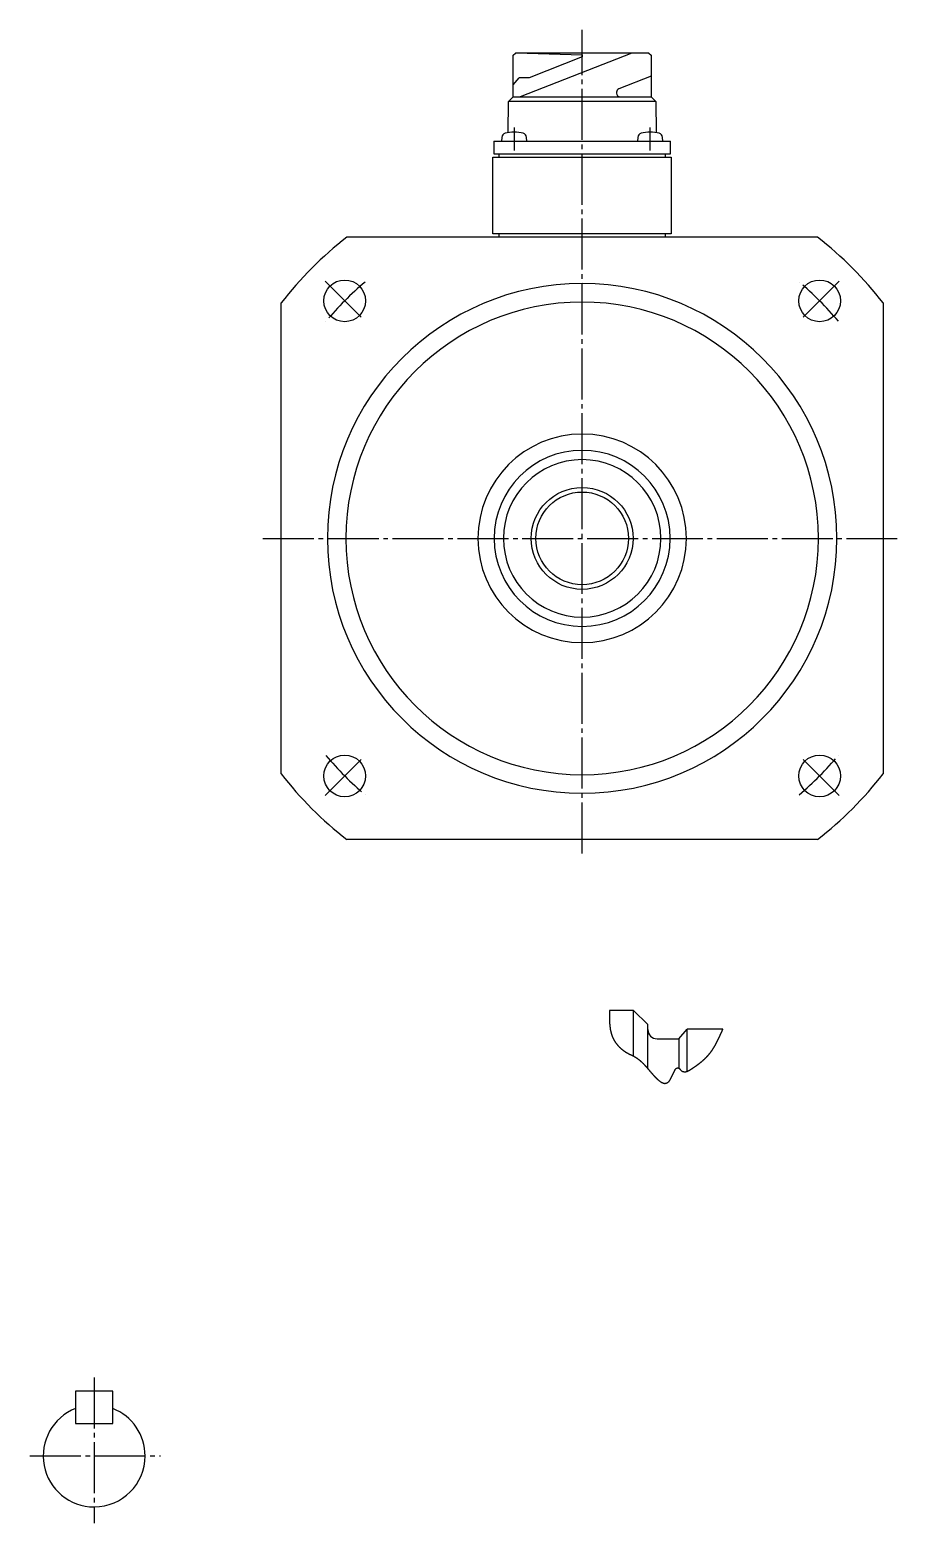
# Model space of a CAD drawing. Extents: x -328 to 343, y -171 to 202.
# Drawn here: x 155.8 to 343, y -120.1 to 202.1 of the extents above; entities that cross this region are included whole.
import ezdxf

# ---------------------------------------------------------------- set-up
doc = ezdxf.new("R2010")
doc.units = 0
doc.linetypes.add('DASH_CENTER', pattern=[14, 11, -1, 1, -1])
doc.layers.get('0').update_dxf_attribs({"linetype": 'CONTINUOUS'})

msp = doc.modelspace()

# ---------------------------------------------------------------- linework, layer by layer
at = {"color": 1, "linetype": 'DASH_CENTER'}
for p, q in [((275, 24.4), (275, 202.15)), ((260.32, 181.1), (260.32, 176.1)), ((289.68, 176.1), (289.68, 181.1)), ((219.49, 147.9), (227.98, 139.42)), ((330.51, 147.9), (322.02, 139.42)), ((206.08, 92.4), (343, 92.4)), ((219.49, 36.89), (227.98, 45.37)), ((330.51, 36.89), (322.02, 45.37)), ((169.65, -88.67), (169.65, -120.12)), ((155.76, -105.62), (183.97, -105.62))]:
    msp.add_line(p, q, dxfattribs=at)
at = {"color": 7, "linetype": 'CONTINUOUS'}
for p, q in [((260.12, 196.65), (260.62, 197.15)), ((260.12, 187.71), (260.12, 196.65)), ((275, 197.15), (260.62, 197.15)), ((285.71, 197.15), (261.65, 187.71)), ((263.15, 197.15), (275, 196.76)), ((289.37, 197.15), (275, 197.15)), ((275, 196.76), (275, 196.29)), ((275, 196.29), (275, 196.76)), ((289.37, 197.15), (289.87, 196.65)), ((289.87, 196.65), (289.87, 187.71)), ((275, 196.29), (263.56, 191.8)), ((260.12, 190.3), (261.38, 191.8)), ((263.56, 191.8), (261.38, 191.8)), ((289.87, 192.12), (282.91, 189.39)), ((259.12, 186.71), (260.12, 187.71)), ((260.12, 187.71), (275, 187.71)), ((275, 187.71), (289.87, 187.71)), ((282.44, 188.69), (282.44, 188.46)), ((289.87, 187.71), (290.87, 186.71)), ((259.02, 179.97), (259.12, 186.71)), ((275, 186.71), (259.12, 186.71)), ((290.87, 186.71), (275, 186.71)), ((290.87, 186.71), (290.98, 179.97)), ((255.95, 178.1), (255.95, 175.4)), ((255.95, 178.1), (275, 178.1)), ((257.64, 178.94), (257.57, 178.1)), ((263.07, 178.1), (263, 178.94)), ((275, 178.1), (294.05, 178.1)), ((287, 178.94), (286.93, 178.1)), ((292.43, 178.1), (292.36, 178.94)), ((294.05, 175.4), (294.05, 178.1)), ((255.75, 174.7), (275, 174.7)), ((255.75, 158.1), (255.75, 174.7)), ((255.95, 175.4), (275, 175.4)), ((257, 175.4), (257, 174.7)), ((257, 175.4), (257, 174.7)), ((275, 175.4), (294.05, 175.4)), ((275, 174.7), (294.25, 174.7)), ((293, 174.7), (293, 175.4)), ((293, 174.7), (293, 175.4)), ((294.25, 174.7), (294.25, 158.1)), ((275, 158.1), (255.75, 158.1)), ((257, 158.1), (257, 157.4)), ((257, 158.1), (257, 157.4)), ((294.25, 158.1), (275, 158.1)), ((293, 157.4), (293, 158.1)), ((293, 157.4), (293, 158.1)), ((298, 157.4), (224.19, 157.4)), ((325.81, 157.4), (252, 157.4)), ((210, 41.59), (210, 143.2)), ((340, 143.2), (340, 41.59)), ((275, 27.4), (224.19, 27.4)), ((325.81, 27.4), (275, 27.4)), ((286.07, -9.52), (280.9, -9.52)), ((286.07, -9.52), (289.19, -12.52)), ((286.07, -19.32), (286.07, -9.52)), ((289.19, -22.06), (289.19, -12.52)), ((291.19, -15.59), (295.84, -15.59)), ((295.84, -15.59), (297.7, -13.55)), ((295.84, -15.59), (295.84, -21.91)), ((305.37, -13.55), (297.7, -13.55)), ((297.7, -22.59), (297.7, -13.55)), ((165.65, -91.62), (165.65, -98.62)), ((173.65, -91.62), (165.65, -91.62)), ((173.65, -95.31), (173.65, -91.62)), ((173.65, -98.62), (173.65, -95.31)), ((165.65, -98.62), (173.65, -98.62))]:
    msp.add_line(p, q, dxfattribs=at)
at = {"color": 2}
msp.add_polyline3d([(280.9, -9.52, 0), (280.9, -9.56, 0), (280.9, -9.6, 0), (280.9, -9.64, 0), (280.9, -9.68, 0), (280.9, -9.72, 0), (280.89, -9.76, 0), (280.89, -9.8, 0), (280.89, -9.84, 0), (280.89, -9.88, 0), (280.89, -9.92, 0), (280.89, -9.96, 0), (280.89, -10, 0), (280.89, -10.04, 0), (280.89, -10.08, 0), (280.89, -10.12, 0), (280.89, -10.16, 0), (280.89, -10.2, 0), (280.89, -10.24, 0), (280.89, -10.29, 0), (280.89, -10.33, 0), (280.89, -10.37, 0), (280.89, -10.41, 0), (280.89, -10.45, 0), (280.88, -10.49, 0), (280.88, -10.53, 0), (280.88, -10.57, 0), (280.88, -10.61, 0), (280.88, -10.65, 0), (280.88, -10.69, 0), (280.88, -10.73, 0), (280.88, -10.77, 0), (280.88, -10.81, 0), (280.88, -10.85, 0), (280.88, -10.89, 0), (280.88, -10.93, 0), (280.88, -10.97, 0), (280.88, -11.01, 0), (280.88, -11.05, 0), (280.88, -11.1, 0), (280.88, -11.14, 0), (280.89, -11.18, 0), (280.89, -11.22, 0), (280.89, -11.26, 0), (280.89, -11.3, 0), (280.89, -11.34, 0), (280.89, -11.38, 0), (280.89, -11.42, 0), (280.89, -11.46, 0), (280.89, -11.5, 0), (280.89, -11.54, 0), (280.89, -11.58, 0), (280.89, -11.62, 0), (280.9, -11.66, 0), (280.9, -11.7, 0), (280.9, -11.74, 0), (280.9, -11.78, 0), (280.9, -11.82, 0), (280.9, -11.87, 0), (280.9, -11.91, 0), (280.91, -11.95, 0), (280.91, -11.99, 0), (280.91, -12.03, 0), (280.91, -12.07, 0), (280.92, -12.11, 0), (280.92, -12.15, 0), (280.92, -12.19, 0), (280.92, -12.23, 0), (280.93, -12.27, 0), (280.93, -12.31, 0), (280.93, -12.35, 0), (280.93, -12.39, 0), (280.94, -12.43, 0), (280.94, -12.47, 0), (280.94, -12.51, 0), (280.95, -12.55, 0), (280.95, -12.59, 0), (280.95, -12.63, 0), (280.96, -12.67, 0), (280.96, -12.71, 0), (280.96, -12.75, 0), (280.97, -12.8, 0), (280.97, -12.84, 0), (280.98, -12.88, 0), (280.98, -12.92, 0), (280.99, -12.96, 0), (280.99, -13, 0), (281, -13.04, 0), (281, -13.08, 0), (281.01, -13.12, 0), (281.01, -13.16, 0), (281.02, -13.2, 0), (281.02, -13.24, 0), (281.03, -13.28, 0), (281.04, -13.32, 0), (281.04, -13.36, 0), (281.05, -13.4, 0), (281.06, -13.44, 0), (281.06, -13.48, 0), (281.07, -13.52, 0), (281.08, -13.56, 0), (281.08, -13.6, 0), (281.09, -13.64, 0), (281.1, -13.68, 0), (281.11, -13.72, 0), (281.11, -13.76, 0), (281.12, -13.8, 0), (281.13, -13.84, 0), (281.14, -13.88, 0), (281.15, -13.92, 0), (281.16, -13.96, 0), (281.17, -14, 0), (281.17, -14.04, 0), (281.18, -14.08, 0), (281.19, -14.12, 0), (281.2, -14.15, 0), (281.21, -14.19, 0), (281.22, -14.23, 0), (281.23, -14.27, 0), (281.24, -14.31, 0), (281.25, -14.35, 0), (281.27, -14.39, 0), (281.28, -14.43, 0), (281.29, -14.47, 0), (281.3, -14.51, 0), (281.31, -14.55, 0), (281.32, -14.59, 0), (281.34, -14.62, 0), (281.35, -14.66, 0), (281.36, -14.7, 0), (281.37, -14.74, 0), (281.39, -14.78, 0), (281.4, -14.82, 0), (281.41, -14.86, 0), (281.43, -14.89, 0), (281.44, -14.93, 0), (281.45, -14.97, 0), (281.47, -15.01, 0), (281.48, -15.05, 0), (281.5, -15.08, 0), (281.51, -15.12, 0), (281.53, -15.16, 0), (281.55, -15.2, 0), (281.56, -15.23, 0), (281.58, -15.27, 0), (281.59, -15.31, 0), (281.61, -15.35, 0), (281.63, -15.38, 0), (281.64, -15.42, 0), (281.66, -15.46, 0), (281.68, -15.49, 0), (281.69, -15.53, 0), (281.71, -15.57, 0), (281.73, -15.6, 0), (281.75, -15.64, 0), (281.77, -15.67, 0), (281.79, -15.71, 0), (281.81, -15.75, 0), (281.82, -15.78, 0), (281.84, -15.82, 0), (281.86, -15.85, 0), (281.88, -15.89, 0), (281.9, -15.92, 0), (281.92, -15.96, 0), (281.94, -15.99, 0), (281.97, -16.03, 0), (281.99, -16.06, 0), (282.01, -16.1, 0), (282.03, -16.13, 0), (282.05, -16.17, 0), (282.07, -16.2, 0), (282.1, -16.23, 0), (282.12, -16.27, 0), (282.14, -16.3, 0), (282.16, -16.34, 0), (282.19, -16.37, 0), (282.21, -16.4, 0), (282.23, -16.44, 0), (282.26, -16.47, 0), (282.28, -16.5, 0), (282.31, -16.53, 0), (282.33, -16.57, 0), (282.36, -16.6, 0), (282.38, -16.63, 0), (282.4, -16.66, 0), (282.43, -16.7, 0), (282.45, -16.73, 0), (282.48, -16.76, 0), (282.5, -16.79, 0), (282.53, -16.82, 0), (282.56, -16.85, 0), (282.58, -16.89, 0), (282.61, -16.92, 0), (282.64, -16.95, 0), (282.66, -16.98, 0), (282.69, -17.01, 0), (282.72, -17.04, 0), (282.74, -17.07, 0), (282.77, -17.1, 0), (282.8, -17.13, 0), (282.83, -17.16, 0), (282.86, -17.19, 0), (282.88, -17.22, 0), (282.91, -17.25, 0), (282.94, -17.28, 0), (282.97, -17.31, 0), (283, -17.34, 0), (283.02, -17.37, 0), (283.05, -17.39, 0), (283.08, -17.42, 0), (283.11, -17.45, 0), (283.14, -17.48, 0), (283.17, -17.51, 0), (283.2, -17.54, 0), (283.23, -17.56, 0), (283.26, -17.59, 0), (283.29, -17.62, 0), (283.32, -17.65, 0), (283.35, -17.67, 0), (283.38, -17.7, 0), (283.41, -17.73, 0), (283.44, -17.75, 0), (283.47, -17.78, 0), (283.51, -17.81, 0), (283.54, -17.83, 0), (283.57, -17.86, 0), (283.6, -17.88, 0), (283.63, -17.91, 0), (283.66, -17.93, 0), (283.69, -17.96, 0), (283.73, -17.98, 0), (283.76, -18.01, 0), (283.79, -18.03, 0), (283.82, -18.06, 0), (283.86, -18.08, 0), (283.89, -18.11, 0), (283.92, -18.13, 0), (283.95, -18.16, 0), (283.99, -18.18, 0), (284.02, -18.2, 0), (284.05, -18.23, 0), (284.09, -18.25, 0), (284.12, -18.27, 0), (284.15, -18.3, 0), (284.19, -18.32, 0), (284.22, -18.34, 0), (284.25, -18.36, 0), (284.29, -18.39, 0), (284.32, -18.41, 0), (284.36, -18.43, 0), (284.39, -18.45, 0), (284.43, -18.47, 0), (284.46, -18.49, 0), (284.5, -18.51, 0), (284.53, -18.54, 0), (284.56, -18.56, 0), (284.6, -18.58, 0), (284.63, -18.6, 0), (284.67, -18.62, 0), (284.71, -18.64, 0), (284.74, -18.66, 0), (284.78, -18.68, 0), (284.81, -18.7, 0), (284.85, -18.72, 0), (284.88, -18.73, 0), (284.92, -18.75, 0), (284.95, -18.77, 0), (284.99, -18.79, 0), (285.03, -18.81, 0), (285.06, -18.83, 0), (285.1, -18.85, 0), (285.14, -18.86, 0), (285.17, -18.88, 0), (285.21, -18.9, 0), (285.25, -18.92, 0), (285.28, -18.93, 0), (285.32, -18.95, 0), (285.36, -18.97, 0), (285.39, -18.99, 0), (285.43, -19, 0), (285.46, -19.02, 0), (285.5, -19.04, 0), (285.54, -19.06, 0), (285.57, -19.07, 0), (285.61, -19.09, 0), (285.65, -19.11, 0), (285.68, -19.13, 0), (285.72, -19.14, 0), (285.76, -19.16, 0), (285.79, -19.18, 0), (285.83, -19.2, 0), (285.87, -19.21, 0), (285.9, -19.23, 0), (285.94, -19.25, 0), (285.98, -19.27, 0), (286.01, -19.29, 0), (286.05, -19.31, 0), (286.08, -19.33, 0), (286.12, -19.34, 0), (286.15, -19.36, 0), (286.19, -19.38, 0), (286.23, -19.4, 0), (286.26, -19.42, 0), (286.3, -19.44, 0), (286.33, -19.46, 0), (286.37, -19.48, 0), (286.4, -19.5, 0), (286.44, -19.53, 0), (286.47, -19.55, 0), (286.5, -19.57, 0), (286.54, -19.59, 0), (286.57, -19.61, 0), (286.61, -19.63, 0), (286.64, -19.65, 0), (286.68, -19.68, 0), (286.71, -19.7, 0), (286.74, -19.72, 0), (286.78, -19.74, 0), (286.81, -19.77, 0), (286.84, -19.79, 0), (286.88, -19.81, 0), (286.91, -19.84, 0), (286.94, -19.86, 0), (286.98, -19.89, 0), (287.01, -19.91, 0), (287.04, -19.93, 0), (287.07, -19.96, 0), (287.11, -19.98, 0), (287.14, -20.01, 0), (287.17, -20.03, 0), (287.2, -20.06, 0), (287.24, -20.08, 0), (287.27, -20.11, 0), (287.3, -20.13, 0), (287.33, -20.16, 0), (287.36, -20.18, 0), (287.39, -20.21, 0), (287.43, -20.23, 0), (287.46, -20.26, 0), (287.49, -20.29, 0), (287.52, -20.31, 0), (287.55, -20.34, 0), (287.58, -20.37, 0), (287.61, -20.39, 0), (287.64, -20.42, 0), (287.67, -20.45, 0), (287.7, -20.47, 0), (287.73, -20.5, 0), (287.76, -20.53, 0), (287.79, -20.56, 0), (287.82, -20.58, 0), (287.85, -20.61, 0), (287.88, -20.64, 0), (287.91, -20.67, 0), (287.94, -20.7, 0), (287.97, -20.72, 0), (288, -20.75, 0), (288.03, -20.78, 0), (288.06, -20.81, 0), (288.08, -20.84, 0), (288.11, -20.87, 0), (288.14, -20.89, 0), (288.17, -20.92, 0), (288.2, -20.95, 0), (288.23, -20.98, 0), (288.25, -21.01, 0), (288.28, -21.04, 0), (288.31, -21.07, 0), (288.34, -21.1, 0), (288.37, -21.13, 0), (288.39, -21.16, 0), (288.42, -21.19, 0), (288.45, -21.22, 0), (288.48, -21.25, 0), (288.5, -21.28, 0), (288.53, -21.31, 0), (288.56, -21.34, 0), (288.59, -21.37, 0), (288.61, -21.4, 0), (288.64, -21.43, 0), (288.67, -21.46, 0), (288.69, -21.49, 0), (288.72, -21.52, 0), (288.75, -21.55, 0), (288.77, -21.58, 0), (288.8, -21.61, 0), (288.83, -21.64, 0), (288.86, -21.67, 0), (288.88, -21.7, 0), (288.91, -21.73, 0), (288.94, -21.76, 0), (288.96, -21.79, 0), (288.99, -21.82, 0), (289.01, -21.85, 0), (289.04, -21.88, 0), (289.07, -21.91, 0), (289.1, -21.94, 0), (289.12, -21.98, 0), (289.15, -22.01, 0), (289.17, -22.04, 0), (289.2, -22.07, 0), (289.23, -22.1, 0), (289.25, -22.13, 0), (289.28, -22.16, 0), (289.31, -22.19, 0), (289.33, -22.22, 0), (289.36, -22.25, 0), (289.38, -22.28, 0), (289.41, -22.31, 0), (289.44, -22.35, 0), (289.46, -22.38, 0), (289.49, -22.41, 0), (289.51, -22.44, 0), (289.54, -22.47, 0), (289.57, -22.5, 0), (289.59, -22.53, 0), (289.62, -22.56, 0), (289.64, -22.59, 0), (289.67, -22.62, 0), (289.7, -22.65, 0), (289.72, -22.68, 0), (289.75, -22.72, 0), (289.78, -22.75, 0), (289.8, -22.78, 0), (289.83, -22.81, 0), (289.86, -22.84, 0), (289.88, -22.87, 0), (289.91, -22.9, 0), (289.94, -22.93, 0), (289.96, -22.96, 0), (289.99, -22.99, 0), (290.01, -23.02, 0), (290.04, -23.05, 0), (290.07, -23.08, 0), (290.09, -23.12, 0), (290.12, -23.15, 0), (290.15, -23.18, 0), (290.17, -23.21, 0), (290.2, -23.24, 0), (290.23, -23.27, 0), (290.25, -23.3, 0), (290.28, -23.33, 0), (290.31, -23.36, 0), (290.34, -23.39, 0), (290.36, -23.42, 0), (290.39, -23.45, 0), (290.42, -23.48, 0), (290.44, -23.51, 0), (290.47, -23.54, 0), (290.5, -23.57, 0), (290.53, -23.6, 0), (290.56, -23.63, 0), (290.58, -23.66, 0), (290.61, -23.69, 0), (290.64, -23.72, 0), (290.67, -23.75, 0), (290.69, -23.78, 0), (290.72, -23.81, 0), (290.75, -23.84, 0), (290.78, -23.86, 0), (290.81, -23.89, 0), (290.83, -23.92, 0), (290.86, -23.95, 0), (290.89, -23.98, 0), (290.92, -24.01, 0), (290.95, -24.04, 0), (290.98, -24.07, 0), (291, -24.09, 0), (291.03, -24.12, 0), (291.06, -24.15, 0), (291.09, -24.18, 0), (291.12, -24.21, 0), (291.15, -24.23, 0), (291.18, -24.26, 0), (291.21, -24.29, 0), (291.24, -24.32, 0), (291.27, -24.34, 0), (291.3, -24.37, 0), (291.33, -24.4, 0), (291.36, -24.42, 0), (291.39, -24.45, 0), (291.42, -24.48, 0), (291.45, -24.5, 0), (291.48, -24.53, 0), (291.51, -24.55, 0), (291.54, -24.58, 0), (291.58, -24.6, 0), (291.61, -24.63, 0), (291.64, -24.65, 0), (291.67, -24.68, 0), (291.7, -24.7, 0), (291.74, -24.73, 0), (291.77, -24.75, 0), (291.8, -24.77, 0), (291.84, -24.8, 0), (291.87, -24.82, 0), (291.91, -24.84, 0), (291.94, -24.87, 0), (291.98, -24.89, 0), (292.01, -24.91, 0), (292.05, -24.93, 0), (292.08, -24.96, 0), (292.12, -24.98, 0), (292.16, -25, 0), (292.19, -25.02, 0), (292.23, -25.04, 0), (292.27, -25.06, 0), (292.31, -25.07, 0), (292.34, -25.09, 0), (292.38, -25.11, 0), (292.42, -25.12, 0), (292.46, -25.14, 0), (292.5, -25.15, 0), (292.54, -25.16, 0), (292.57, -25.17, 0), (292.61, -25.18, 0), (292.65, -25.19, 0), (292.69, -25.2, 0), (292.73, -25.2, 0), (292.77, -25.21, 0), (292.81, -25.21, 0), (292.85, -25.21, 0), (292.89, -25.21, 0), (292.93, -25.21, 0), (292.97, -25.2, 0), (293.01, -25.2, 0), (293.05, -25.19, 0), (293.09, -25.18, 0), (293.13, -25.17, 0), (293.17, -25.16, 0), (293.21, -25.14, 0), (293.25, -25.13, 0), (293.29, -25.11, 0), (293.33, -25.1, 0), (293.37, -25.08, 0), (293.4, -25.06, 0), (293.44, -25.04, 0), (293.47, -25.02, 0), (293.51, -24.99, 0), (293.54, -24.97, 0), (293.58, -24.94, 0), (293.61, -24.92, 0), (293.64, -24.89, 0), (293.67, -24.86, 0), (293.7, -24.84, 0), (293.73, -24.81, 0), (293.76, -24.78, 0), (293.79, -24.75, 0), (293.81, -24.72, 0), (293.84, -24.68, 0), (293.86, -24.65, 0), (293.88, -24.62, 0), (293.91, -24.58, 0), (293.93, -24.55, 0), (293.95, -24.52, 0), (293.97, -24.48, 0), (293.99, -24.45, 0), (294.01, -24.41, 0), (294.04, -24.38, 0), (294.05, -24.34, 0), (294.07, -24.3, 0), (294.09, -24.27, 0), (294.11, -24.23, 0), (294.13, -24.2, 0), (294.15, -24.16, 0), (294.17, -24.12, 0), (294.19, -24.09, 0), (294.2, -24.05, 0), (294.22, -24.01, 0), (294.24, -23.98, 0), (294.26, -23.94, 0), (294.28, -23.9, 0), (294.29, -23.87, 0), (294.31, -23.83, 0), (294.33, -23.79, 0), (294.35, -23.76, 0), (294.37, -23.72, 0), (294.38, -23.68, 0), (294.4, -23.65, 0), (294.42, -23.61, 0), (294.44, -23.58, 0), (294.45, -23.54, 0), (294.47, -23.5, 0), (294.49, -23.47, 0), (294.5, -23.43, 0), (294.52, -23.39, 0), (294.54, -23.36, 0), (294.56, -23.32, 0), (294.57, -23.29, 0), (294.59, -23.25, 0), (294.61, -23.21, 0), (294.63, -23.18, 0), (294.64, -23.14, 0), (294.66, -23.11, 0), (294.68, -23.07, 0), (294.7, -23.04, 0), (294.71, -23, 0), (294.73, -22.96, 0), (294.75, -22.93, 0), (294.77, -22.89, 0), (294.79, -22.86, 0), (294.8, -22.82, 0), (294.82, -22.78, 0), (294.84, -22.75, 0), (294.86, -22.71, 0), (294.88, -22.67, 0), (294.89, -22.64, 0), (294.91, -22.6, 0), (294.93, -22.56, 0), (294.95, -22.52, 0), (294.97, -22.49, 0), (294.99, -22.45, 0), (295, -22.41, 0), (295.02, -22.37, 0), (295.04, -22.33, 0), (295.06, -22.3, 0), (295.08, -22.26, 0), (295.11, -22.22, 0), (295.13, -22.19, 0), (295.15, -22.15, 0), (295.17, -22.12, 0), (295.2, -22.09, 0), (295.23, -22.06, 0), (295.25, -22.03, 0), (295.29, -22.01, 0), (295.32, -21.98, 0), (295.35, -21.96, 0), (295.39, -21.94, 0), (295.42, -21.92, 0), (295.46, -21.91, 0), (295.5, -21.9, 0), (295.55, -21.89, 0), (295.59, -21.88, 0), (295.63, -21.88, 0), (295.67, -21.88, 0), (295.71, -21.88, 0), (295.75, -21.89, 0), (295.79, -21.9, 0), (295.83, -21.91, 0), (295.87, -21.93, 0), (295.9, -21.95, 0), (295.93, -21.97, 0), (295.96, -21.99, 0), (295.99, -22.02, 0), (296.02, -22.05, 0), (296.05, -22.08, 0), (296.08, -22.12, 0), (296.1, -22.15, 0), (296.13, -22.18, 0), (296.16, -22.21, 0), (296.18, -22.25, 0), (296.21, -22.28, 0), (296.24, -22.31, 0), (296.27, -22.34, 0), (296.29, -22.37, 0), (296.32, -22.4, 0), (296.35, -22.42, 0), (296.38, -22.45, 0), (296.41, -22.48, 0), (296.44, -22.5, 0), (296.48, -22.52, 0), (296.51, -22.55, 0), (296.55, -22.57, 0), (296.58, -22.59, 0), (296.62, -22.6, 0), (296.65, -22.62, 0), (296.69, -22.64, 0), (296.73, -22.65, 0), (296.77, -22.66, 0), (296.81, -22.67, 0), (296.85, -22.68, 0), (296.89, -22.69, 0), (296.93, -22.7, 0), (296.97, -22.71, 0), (297.01, -22.71, 0), (297.06, -22.71, 0), (297.1, -22.72, 0), (297.14, -22.72, 0), (297.18, -22.72, 0), (297.22, -22.71, 0), (297.26, -22.71, 0), (297.3, -22.71, 0), (297.35, -22.7, 0), (297.38, -22.7, 0), (297.43, -22.69, 0), (297.46, -22.68, 0), (297.5, -22.67, 0), (297.54, -22.66, 0), (297.58, -22.65, 0), (297.62, -22.63, 0), (297.66, -22.62, 0), (297.7, -22.6, 0), (297.73, -22.59, 0), (297.77, -22.57, 0), (297.81, -22.56, 0), (297.85, -22.54, 0), (297.88, -22.52, 0), (297.92, -22.5, 0), (297.96, -22.48, 0), (297.99, -22.47, 0), (298.03, -22.45, 0), (298.06, -22.43, 0), (298.1, -22.41, 0), (298.14, -22.39, 0), (298.17, -22.37, 0), (298.21, -22.35, 0), (298.24, -22.32, 0), (298.28, -22.3, 0), (298.31, -22.28, 0), (298.35, -22.26, 0), (298.38, -22.24, 0), (298.42, -22.22, 0), (298.45, -22.2, 0), (298.49, -22.18, 0), (298.52, -22.15, 0), (298.55, -22.13, 0), (298.59, -22.11, 0), (298.62, -22.09, 0), (298.65, -22.07, 0), (298.69, -22.04, 0), (298.72, -22.02, 0), (298.76, -22, 0), (298.79, -21.98, 0), (298.82, -21.95, 0), (298.86, -21.93, 0), (298.89, -21.91, 0), (298.92, -21.89, 0), (298.96, -21.86, 0), (298.99, -21.84, 0), (299.02, -21.82, 0), (299.06, -21.8, 0), (299.09, -21.77, 0), (299.12, -21.75, 0), (299.16, -21.73, 0), (299.19, -21.7, 0), (299.22, -21.68, 0), (299.26, -21.66, 0), (299.29, -21.64, 0), (299.32, -21.61, 0), (299.36, -21.59, 0), (299.39, -21.57, 0), (299.42, -21.54, 0), (299.46, -21.52, 0), (299.49, -21.5, 0), (299.52, -21.47, 0), (299.56, -21.45, 0), (299.59, -21.43, 0), (299.62, -21.4, 0), (299.65, -21.38, 0), (299.69, -21.36, 0), (299.72, -21.33, 0), (299.75, -21.31, 0), (299.79, -21.28, 0), (299.82, -21.26, 0), (299.85, -21.24, 0), (299.88, -21.21, 0), (299.92, -21.19, 0), (299.95, -21.16, 0), (299.98, -21.14, 0), (300.01, -21.12, 0), (300.05, -21.09, 0), (300.08, -21.07, 0), (300.11, -21.04, 0), (300.14, -21.02, 0), (300.18, -20.99, 0), (300.21, -20.97, 0), (300.24, -20.95, 0), (300.27, -20.92, 0), (300.31, -20.9, 0), (300.34, -20.87, 0), (300.37, -20.85, 0), (300.4, -20.82, 0), (300.43, -20.8, 0), (300.47, -20.77, 0), (300.5, -20.75, 0), (300.53, -20.72, 0), (300.56, -20.7, 0), (300.59, -20.67, 0), (300.62, -20.65, 0), (300.66, -20.62, 0), (300.69, -20.59, 0), (300.72, -20.57, 0), (300.75, -20.54, 0), (300.78, -20.52, 0), (300.81, -20.49, 0), (300.84, -20.47, 0), (300.88, -20.44, 0), (300.91, -20.41, 0), (300.94, -20.39, 0), (300.97, -20.36, 0), (301, -20.33, 0), (301.03, -20.31, 0), (301.06, -20.28, 0), (301.09, -20.25, 0), (301.12, -20.23, 0), (301.15, -20.2, 0), (301.18, -20.17, 0), (301.21, -20.15, 0), (301.24, -20.12, 0), (301.27, -20.09, 0), (301.3, -20.07, 0), (301.33, -20.04, 0), (301.36, -20.01, 0), (301.39, -19.98, 0), (301.42, -19.96, 0), (301.45, -19.93, 0), (301.48, -19.9, 0), (301.51, -19.87, 0), (301.54, -19.84, 0), (301.57, -19.82, 0), (301.6, -19.79, 0), (301.63, -19.76, 0), (301.66, -19.73, 0), (301.69, -19.7, 0), (301.72, -19.67, 0), (301.75, -19.65, 0), (301.77, -19.62, 0), (301.8, -19.59, 0), (301.83, -19.56, 0), (301.86, -19.53, 0), (301.89, -19.5, 0), (301.92, -19.47, 0), (301.94, -19.44, 0), (301.97, -19.41, 0), (302, -19.38, 0), (302.03, -19.35, 0), (302.06, -19.32, 0), (302.08, -19.3, 0), (302.11, -19.27, 0), (302.14, -19.24, 0), (302.16, -19.21, 0), (302.19, -19.17, 0), (302.22, -19.14, 0), (302.25, -19.11, 0), (302.27, -19.08, 0), (302.3, -19.05, 0), (302.32, -19.02, 0), (302.35, -18.99, 0), (302.38, -18.96, 0), (302.4, -18.93, 0), (302.43, -18.9, 0), (302.45, -18.87, 0), (302.48, -18.84, 0), (302.51, -18.8, 0), (302.53, -18.77, 0), (302.56, -18.74, 0), (302.58, -18.71, 0), (302.61, -18.68, 0), (302.63, -18.65, 0), (302.66, -18.61, 0), (302.68, -18.58, 0), (302.71, -18.55, 0), (302.73, -18.52, 0), (302.75, -18.49, 0), (302.78, -18.45, 0), (302.8, -18.42, 0), (302.83, -18.39, 0), (302.85, -18.36, 0), (302.88, -18.32, 0), (302.9, -18.29, 0), (302.92, -18.26, 0), (302.95, -18.22, 0), (302.97, -18.19, 0), (302.99, -18.16, 0), (303.01, -18.12, 0), (303.04, -18.09, 0), (303.06, -18.06, 0), (303.08, -18.02, 0), (303.11, -17.99, 0), (303.13, -17.96, 0), (303.15, -17.92, 0), (303.17, -17.89, 0), (303.19, -17.85, 0), (303.22, -17.82, 0), (303.24, -17.79, 0), (303.26, -17.75, 0), (303.28, -17.72, 0), (303.3, -17.68, 0), (303.33, -17.65, 0), (303.35, -17.61, 0), (303.37, -17.58, 0), (303.39, -17.55, 0), (303.41, -17.51, 0), (303.43, -17.48, 0), (303.45, -17.44, 0), (303.47, -17.41, 0), (303.5, -17.37, 0), (303.52, -17.34, 0), (303.54, -17.3, 0), (303.56, -17.27, 0), (303.58, -17.23, 0), (303.6, -17.2, 0), (303.62, -17.16, 0), (303.64, -17.13, 0), (303.66, -17.09, 0), (303.68, -17.06, 0), (303.7, -17.02, 0), (303.72, -16.98, 0), (303.74, -16.95, 0), (303.76, -16.91, 0), (303.78, -16.88, 0), (303.8, -16.84, 0), (303.82, -16.81, 0), (303.84, -16.77, 0), (303.86, -16.73, 0), (303.88, -16.7, 0), (303.89, -16.66, 0), (303.91, -16.63, 0), (303.93, -16.59, 0), (303.95, -16.56, 0), (303.97, -16.52, 0), (303.99, -16.48, 0), (304.01, -16.45, 0), (304.03, -16.41, 0), (304.05, -16.38, 0), (304.06, -16.34, 0), (304.08, -16.3, 0), (304.1, -16.27, 0), (304.12, -16.23, 0), (304.14, -16.2, 0), (304.16, -16.16, 0), (304.18, -16.12, 0), (304.19, -16.09, 0), (304.21, -16.05, 0), (304.23, -16.01, 0), (304.25, -15.98, 0), (304.27, -15.94, 0), (304.29, -15.91, 0), (304.3, -15.87, 0), (304.32, -15.83, 0), (304.34, -15.8, 0), (304.36, -15.76, 0), (304.38, -15.72, 0), (304.39, -15.69, 0), (304.41, -15.65, 0), (304.43, -15.61, 0), (304.45, -15.58, 0), (304.46, -15.54, 0), (304.48, -15.5, 0), (304.5, -15.47, 0), (304.52, -15.43, 0), (304.53, -15.39, 0), (304.55, -15.36, 0), (304.57, -15.32, 0), (304.58, -15.29, 0), (304.6, -15.25, 0), (304.62, -15.21, 0), (304.64, -15.18, 0), (304.65, -15.14, 0), (304.67, -15.1, 0), (304.69, -15.07, 0), (304.71, -15.03, 0), (304.72, -14.99, 0), (304.74, -14.95, 0), (304.76, -14.92, 0), (304.77, -14.88, 0), (304.79, -14.84, 0), (304.81, -14.81, 0), (304.82, -14.77, 0), (304.84, -14.73, 0), (304.86, -14.7, 0), (304.88, -14.66, 0), (304.89, -14.62, 0), (304.91, -14.59, 0), (304.93, -14.55, 0), (304.94, -14.51, 0), (304.96, -14.48, 0), (304.98, -14.44, 0), (304.99, -14.4, 0), (305.01, -14.37, 0), (305.03, -14.33, 0), (305.04, -14.29, 0), (305.06, -14.26, 0), (305.08, -14.22, 0), (305.09, -14.18, 0), (305.11, -14.14, 0), (305.13, -14.11, 0), (305.14, -14.07, 0), (305.16, -14.03, 0), (305.18, -14, 0), (305.19, -13.96, 0), (305.21, -13.92, 0), (305.23, -13.89, 0), (305.24, -13.85, 0), (305.26, -13.81, 0), (305.27, -13.77, 0), (305.29, -13.74, 0), (305.31, -13.7, 0), (305.32, -13.66, 0), (305.34, -13.63, 0), (305.36, -13.59, 0), (305.37, -13.55, 0)], dxfattribs=at)
at = {"color": 7, "linetype": 'CONTINUOUS'}
for centre, radius in [((223.73, 143.66), 4.5), ((326.27, 143.66), 4.5), ((275, 92.4), 11), ((275, 92.4), 10), ((223.73, 41.13), 4.5), ((326.27, 41.13), 4.5)]:
    msp.add_circle(centre, radius, dxfattribs=at)
for centre, radius, start, end in [((283.19, 188.69), 0.75, 111.422, 180), ((283.19, 188.46), 0.75, 180, 270), ((258.64, 178.86), 1, 106.257, 175), ((260.32, 173.1), 7, 90, 106.257), ((260.32, 173.1), 7, 73.743, 90), ((262, 178.86), 1, 5, 73.743), ((288, 178.86), 1, 106.257, 175), ((289.68, 173.1), 7, 90, 106.257), ((289.68, 173.1), 7, 73.743, 90), ((291.36, 178.86), 1, 5, 73.743), ((275, 92.4), 82.5, 128.0123, 141.9877), ((275, 92.4), 82.5, 38.0123, 51.9877), ((275, 92.4), 55, 90, 270), ((275, 92.4), 55, 270, 90), ((275, 92.4), 51, 90, 270), ((275, 92.4), 51, 270, 90), ((275, 92.4), 22.5, 90, 270), ((275, 92.4), 22.5, 270, 90), ((275, 92.4), 19, 90, 270), ((275, 92.4), 19, 270, 90), ((275, 92.4), 17, 90, 270), ((275, 92.4), 17, 270, 90), ((275, 92.4), 82.5, 218.0123, 231.9877), ((275, 92.4), 82.5, 308.0123, 321.9877), ((291.19, -13.59), 2, 180, 270), ((169.65, -105.62), 11, 111.3237, 270), ((169.65, -105.62), 11, 0, 68.6763), ((169.65, -105.62), 11, 270, 0)]:
    msp.add_arc(centre, radius, start, end, dxfattribs=at)
at = {"color": 1, "linetype": 'DASH_CENTER'}
for start, end in [(130.2569, 139.7431), (40.2569, 49.7431), (220.2569, 229.7431), (310.2569, 319.7431)]:
    msp.add_arc((275, 92.4), 72.5, start, end, dxfattribs=at)

doc.saveas('drawing.dxf')
